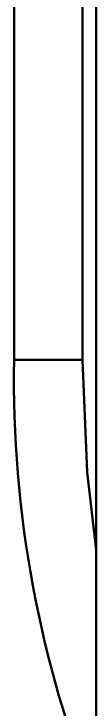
# Model space of a CAD drawing. Header units: millimetres. Extents: x 263 to 2983, y 441 to 2500.
# Drawn here: x 2171.48 to 2173.04, y 2458.45 to 2471.67 of the extents above; entities that cross this region are included whole.
import ezdxf

# ---------------------------------------------------------------- set-up
doc = ezdxf.new("R2010")
doc.units = ezdxf.units.MM
doc.header["$LTSCALE"] = 0.5
doc.layers.add('BOL', color=7, linetype='Continuous', lineweight=50)

msp = doc.modelspace()

# ---------------------------------------------------------------- linework, layer by layer
at = {"layer": 'BOL'}
for p, q in [((2171.484, 2465.096), (2171.484, 2483.596)), ((2172.783, 2465.096), (2172.783, 2479.696)), ((2173.04, 2479.696), (2173.04, 2283.896)), ((2171.484, 2465.096), (2172.783, 2465.096))]:
    msp.add_line(p, q, dxfattribs=at)
at = {"layer": 'BOL', "flags": 128}
msp.add_lwpolyline([(2173.04, 2461.478), (2172.872, 2462.956), (2172.783, 2465.096)], dxfattribs=at)
at = {"layer": 'BOL'}
msp.add_arc((2193.189, 2464.734), 21.708, 179.0455, 201.8455, dxfattribs=at)

doc.saveas('drawing.dxf')
